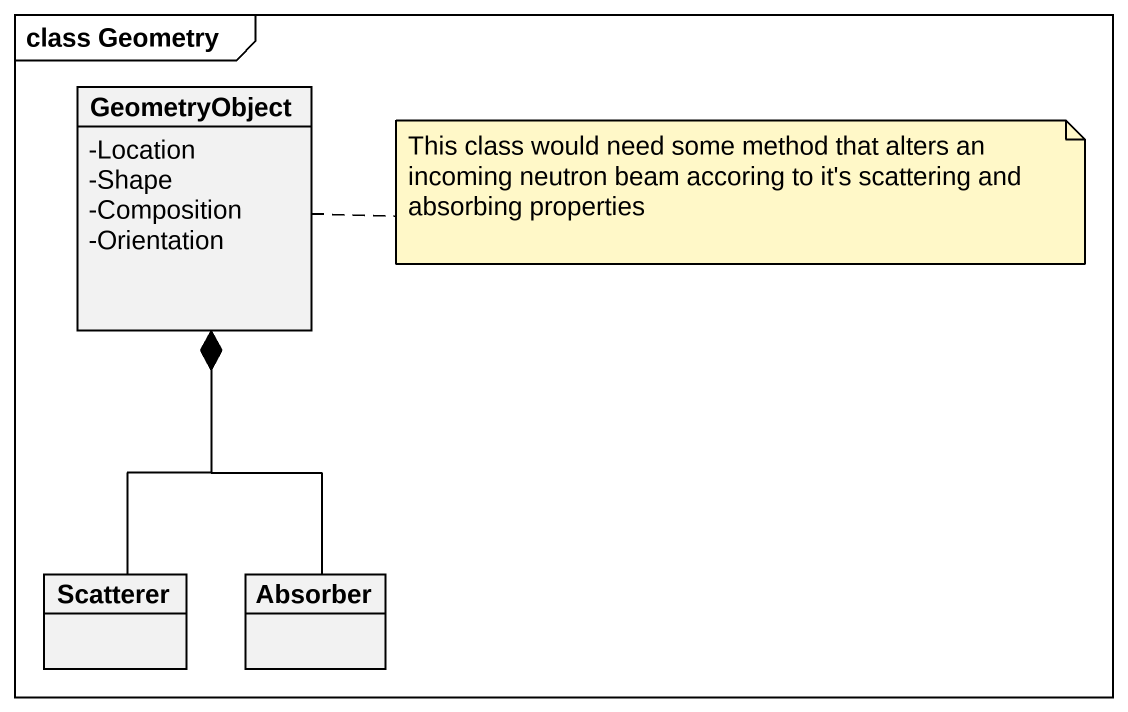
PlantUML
@startuml
mainframe class Geometry
hide circle
hide empty members
skinparam classAttributeIconSize 0
class GeometryObject {
  -Location
  -Shape
  -Composition
  -Orientation
}
class Scatterer
class Absorber
GeometryObject *-- Scatterer
GeometryObject *-- Absorber
note right of GeometryObject : This class would need some method that alters an incoming neutron beam accoring to it's scattering and absorbing properties
@enduml
